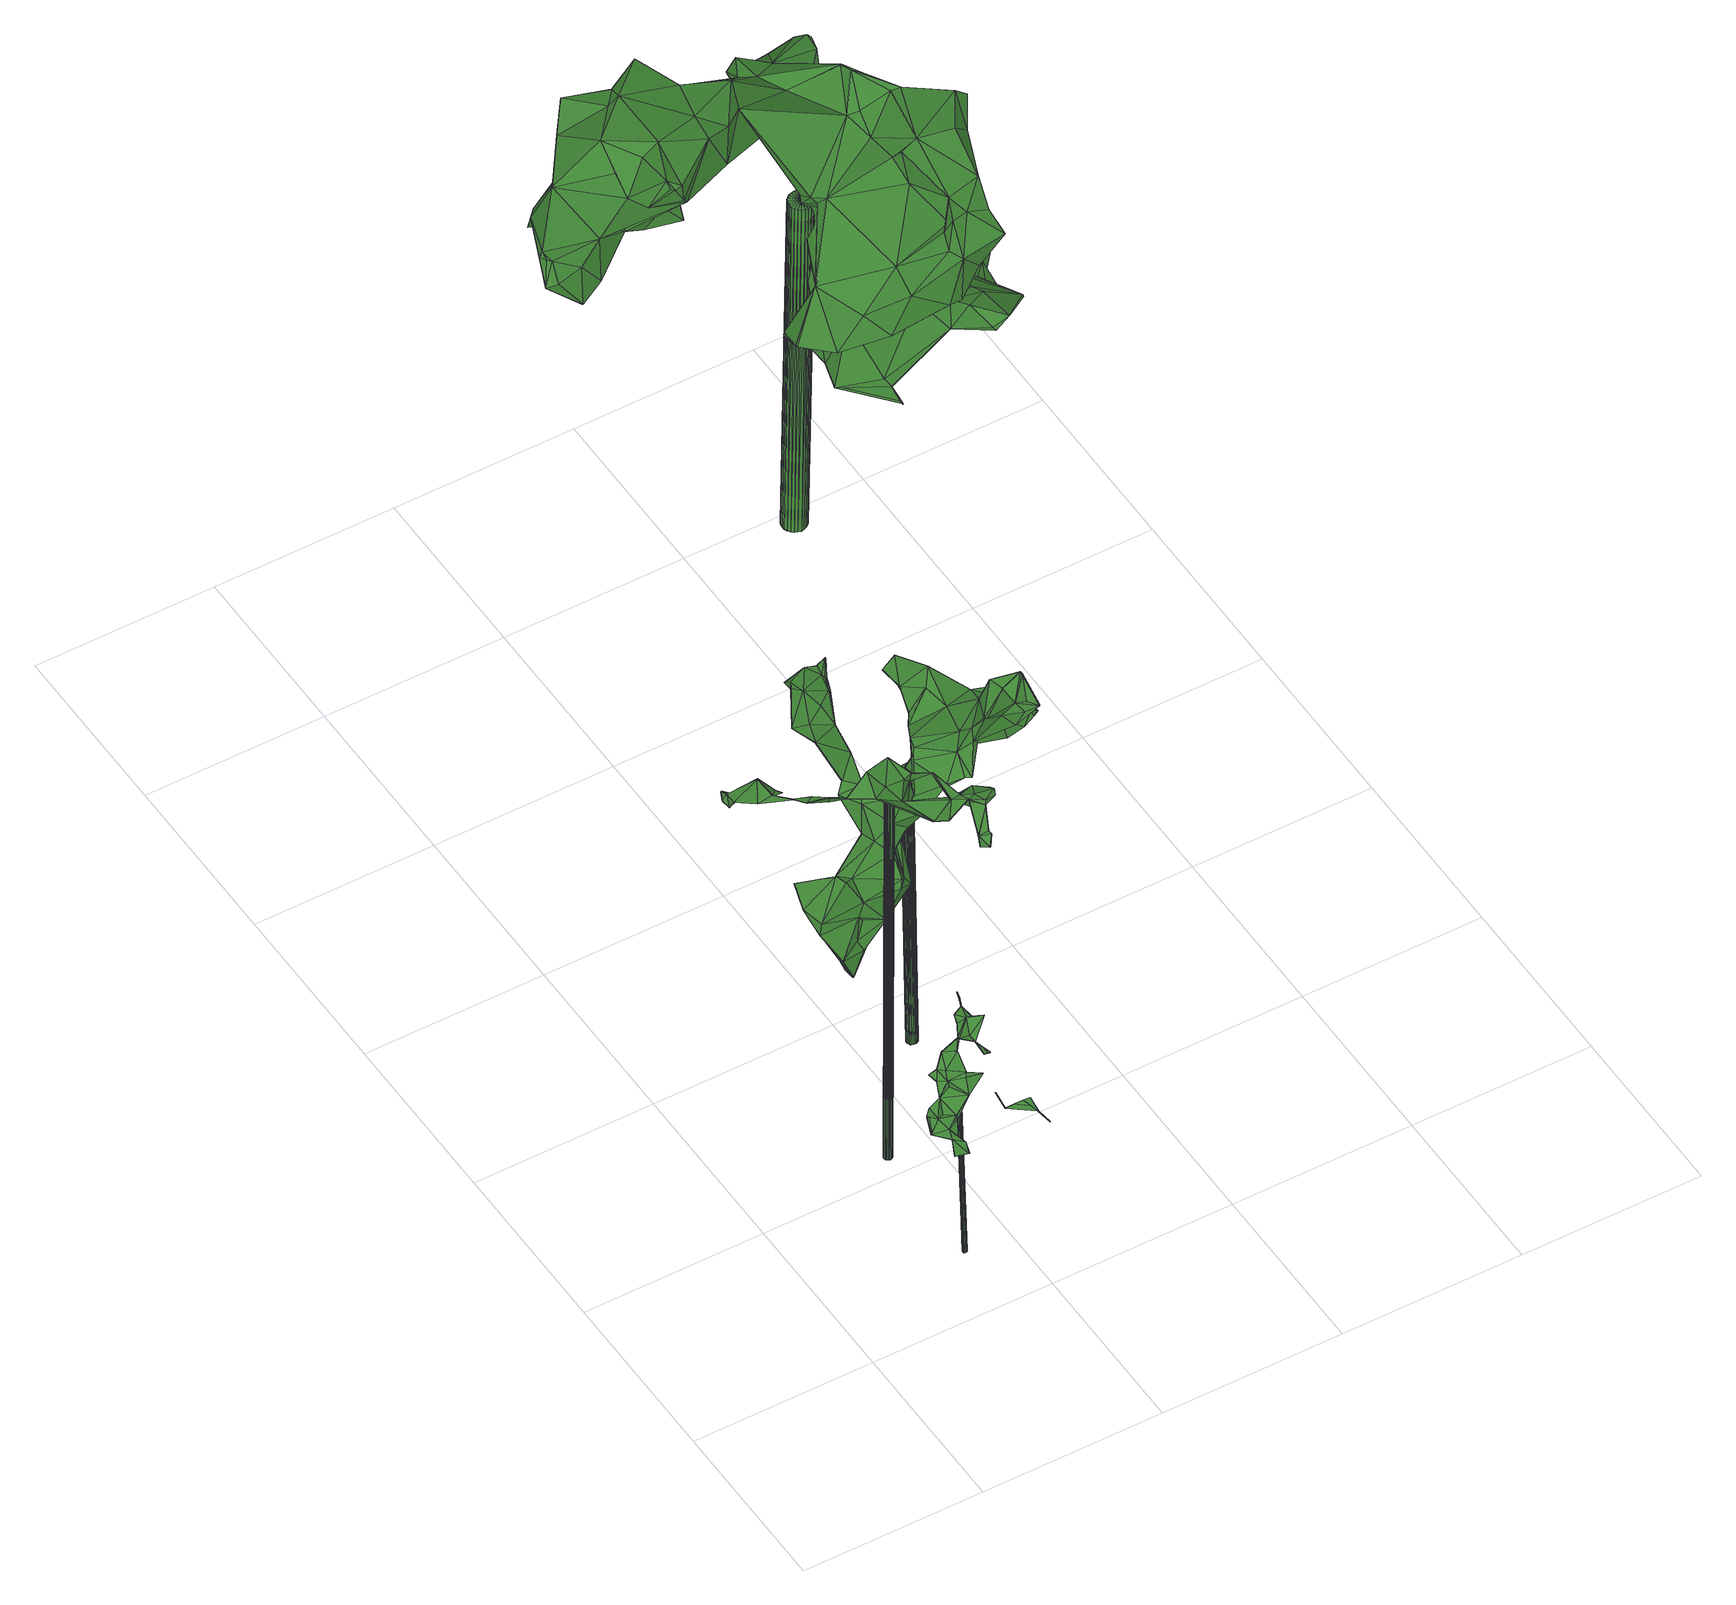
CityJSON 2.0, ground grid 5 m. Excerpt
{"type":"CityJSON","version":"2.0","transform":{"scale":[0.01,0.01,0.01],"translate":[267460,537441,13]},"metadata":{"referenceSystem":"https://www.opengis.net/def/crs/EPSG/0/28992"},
"CityObjects":{
"tree1":{"type":"SolitaryVegetationObject","attributes":{"gtid":591,"crown_width_m":3.54,"crown_median_z":25.68,"crown_r50_m":0.201,"crown_porosity":0.918,"trunk_H_m":12.4,"trunk_DBH_m":0.234,"trunk_radius_m":0.117,"trunk_base_height_m":13.28,"original_gtid":"675"},"geometry":[{"type":"Solid","lod":"3","boundaries":[[[[0,1,2]],[[3,4,5]],[[3,5,6]],[[7,8,2]],[[9,10,11]],[[12,13,14]],[[15,11,16]],[[17,18,1]],[[0,19,20]],[[21,22,23]],[[20,24,25]],[[7,26,8]],[[7,27,26]],[[9,11,15]],[[28,29,30]],[[31,32,33]],[[31,33,34]],[[35,36,37]],[[10,30,29]],[[38,39,40]],[[41,42,43]],[[44,42,41]],[[9,45,10]],[[46,29,28]],[[34,33,35]],[[47,48,49]],[[0,17,1]],[[50,51,52]],[[53,46,28]],[[0,21,17]],[[54,33,32]],[[18,17,23]],[[46,10,29]],[[33,55,35]],[[54,55,33]],[[20,25,56]],[[10,45,30]],[[28,57,58]],[[16,11,59]],[[60,61,27]],[[62,63,64]],[[65,61,50]],[[60,50,61]],[[66,67,68]],[[30,57,28]],[[30,53,57]],[[45,53,30]],[[18,23,69]],[[37,70,31]],[[44,71,42]],[[72,54,73]],[[43,42,71]],[[66,74,47]],[[34,37,31]],[[18,75,76]],[[43,77,41]],[[77,73,41]],[[65,78,27]],[[53,58,57]],[[79,53,45]],[[16,80,15]],[[81,71,44]],[[59,80,16]],[[40,71,82]],[[71,40,83]],[[83,40,39]],[[74,84,85]],[[18,76,1]],[[1,76,3]],[[71,83,43]],[[80,86,15]],[[60,27,7]],[[60,7,2]],[[87,88,89]],[[87,89,20]],[[50,60,6]],[[66,22,67]],[[4,19,0]],[[18,69,90]],[[91,90,69]],[[32,31,70]],[[38,91,92]],[[91,38,40]],[[41,88,44]],[[35,37,34]],[[26,5,8]],[[22,93,92]],[[87,92,93]],[[53,28,58]],[[88,81,44]],[[14,13,49]],[[68,85,84]],[[26,6,5]],[[66,84,74]],[[66,68,84]],[[88,94,81]],[[66,47,49]],[[66,49,12]],[[95,12,14]],[[48,62,49]],[[96,79,9]],[[79,45,9]],[[85,67,48]],[[75,64,63]],[[72,73,77]],[[97,73,54]],[[67,22,19]],[[19,22,21]],[[2,8,0]],[[17,21,23]],[[43,83,77]],[[65,27,61]],[[20,21,0]],[[56,21,20]],[[90,93,22]],[[90,22,95]],[[78,98,46]],[[78,65,98]],[[19,87,20]],[[81,99,71]],[[99,82,71]],[[52,51,78]],[[100,76,63]],[[19,21,87]],[[69,23,22]],[[48,74,85]],[[40,101,93]],[[82,101,40]],[[48,63,62]],[[24,20,89]],[[91,93,90]],[[46,102,78]],[[78,102,52]],[[103,38,92]],[[67,19,104]],[[103,92,87]],[[93,101,87]],[[12,49,13]],[[27,51,26]],[[63,76,75]],[[32,97,54]],[[72,36,54]],[[51,27,78]],[[6,26,51]],[[51,50,6]],[[79,102,53]],[[100,3,76]],[[4,3,100]],[[2,3,60]],[[1,3,2]],[[15,86,9]],[[6,60,3]],[[62,95,14]],[[90,95,62]],[[48,47,74]],[[25,105,39]],[[24,105,25]],[[4,104,19]],[[62,64,90]],[[18,90,64]],[[75,18,64]],[[63,104,100]],[[100,104,4]],[[14,49,62]],[[59,106,80]],[[46,106,10]],[[11,10,106]],[[103,21,56]],[[103,87,21]],[[87,99,94]],[[40,93,91]],[[11,106,59]],[[94,99,81]],[[67,104,48]],[[63,48,104]],[[95,22,66]],[[12,95,66]],[[8,5,0]],[[4,0,5]],[[88,107,94]],[[87,94,107]],[[87,107,88]],[[98,102,79]],[[52,102,98]],[[89,88,105]],[[89,105,24]],[[103,56,38]],[[56,25,38]],[[91,69,92]],[[105,88,73]],[[70,97,32]],[[22,92,69]],[[98,65,52]],[[50,52,65]],[[77,83,39]],[[25,39,38]],[[88,41,73]],[[97,70,105]],[[105,73,97]],[[99,101,82]],[[87,101,99]],[[53,102,46]],[[80,106,96]],[[98,96,46]],[[106,46,96]],[[105,70,72]],[[39,72,77]],[[105,72,39]],[[37,72,70]],[[79,96,98]],[[96,9,80]],[[9,86,80]],[[67,85,68]],[[72,37,36]],[[55,54,36]],[[55,36,35]],[[108,109,110]],[[108,110,111]],[[111,110,112]],[[111,112,113]],[[110,109,114]],[[110,114,112]],[[112,114,115]],[[112,115,113]],[[114,109,116]],[[114,116,115]],[[115,116,117]],[[115,117,113]],[[116,109,118]],[[116,118,117]],[[117,118,119]],[[117,119,113]],[[118,109,120]],[[118,120,119]],[[119,120,121]],[[119,121,113]],[[120,109,122]],[[120,122,121]],[[121,122,123]],[[121,123,113]],[[122,109,124]],[[122,124,123]],[[123,124,125]],[[123,125,113]],[[124,109,126]],[[124,126,125]],[[125,126,127]],[[125,127,113]],[[126,109,128]],[[126,128,127]],[[127,128,129]],[[127,129,113]],[[128,109,130]],[[128,130,129]],[[129,130,131]],[[129,131,113]],[[130,109,132]],[[130,132,131]],[[131,132,133]],[[131,133,113]],[[132,109,134]],[[132,134,133]],[[133,134,135]],[[133,135,113]],[[134,109,136]],[[134,136,135]],[[135,136,137]],[[135,137,113]],[[136,109,138]],[[136,138,137]],[[137,138,139]],[[137,139,113]],[[138,109,140]],[[138,140,139]],[[139,140,141]],[[139,141,113]],[[140,109,142]],[[140,142,141]],[[141,142,143]],[[141,143,113]],[[142,109,144]],[[142,144,143]],[[143,144,145]],[[143,145,113]],[[144,109,146]],[[144,146,145]],[[145,146,147]],[[145,147,113]],[[146,109,148]],[[146,148,147]],[[147,148,149]],[[147,149,113]],[[148,109,150]],[[148,150,149]],[[149,150,151]],[[149,151,113]],[[150,109,152]],[[150,152,151]],[[151,152,153]],[[151,153,113]],[[152,109,154]],[[152,154,153]],[[153,154,155]],[[153,155,113]],[[154,109,156]],[[154,156,155]],[[155,156,157]],[[155,157,113]],[[156,109,108]],[[156,108,157]],[[157,108,111]],[[157,111,113]]]]}]},
"tree2":{"type":"SolitaryVegetationObject","attributes":{"gtid":611,"crown_width_m":2.85,"crown_median_z":18.82,"crown_r50_m":0.147,"crown_porosity":0.947,"trunk_H_m":5.68,"trunk_DBH_m":0.107,"trunk_radius_m":0.0534,"trunk_base_height_m":13.14,"original_gtid":"700"},"geometry":[{"type":"Solid","lod":"3","boundaries":[[[[158,159,160]],[[161,162,163]],[[164,165,166]],[[167,168,169]],[[170,164,171]],[[163,172,161]],[[171,173,170]],[[174,165,170]],[[175,176,177]],[[178,179,180]],[[181,182,183]],[[165,184,166]],[[185,169,186]],[[168,186,169]],[[185,167,187]],[[185,168,167]],[[188,181,183]],[[188,183,189]],[[190,191,192]],[[193,194,195]],[[189,194,193]],[[187,196,197]],[[198,199,200]],[[201,176,202]],[[166,171,164]],[[199,203,200]],[[204,203,199]],[[204,158,203]],[[187,167,196]],[[205,159,204]],[[158,204,159]],[[187,197,185]],[[206,207,174]],[[207,175,174]],[[208,174,175]],[[202,209,210]],[[211,161,172]],[[178,212,213]],[[178,180,212]],[[214,197,196]],[[201,205,176]],[[215,216,217]],[[196,218,214]],[[219,210,209]],[[220,221,216]],[[217,216,221]],[[214,218,222]],[[223,224,208]],[[199,198,225]],[[226,227,225]],[[228,229,192]],[[201,215,205]],[[230,177,176]],[[228,179,231]],[[228,232,229]],[[170,173,174]],[[233,204,199]],[[194,160,234]],[[170,165,164]],[[200,235,198]],[[193,236,227]],[[199,227,236]],[[208,175,177]],[[208,177,230]],[[178,213,163]],[[199,236,233]],[[237,238,226]],[[227,226,238]],[[227,238,237]],[[239,240,241]],[[242,243,244]],[[175,207,176]],[[202,207,206]],[[176,207,202]],[[166,184,206]],[[189,193,188]],[[196,169,218]],[[241,244,245]],[[215,246,205]],[[237,245,181]],[[247,248,249]],[[194,250,160]],[[194,182,250]],[[247,243,248]],[[251,252,186]],[[231,232,228]],[[237,181,188]],[[185,197,169]],[[206,174,173]],[[180,191,190]],[[179,191,180]],[[205,230,176]],[[204,230,205]],[[204,233,230]],[[188,193,227]],[[202,253,201]],[[172,213,212]],[[208,230,254]],[[208,254,223]],[[244,212,180]],[[172,163,213]],[[181,245,244]],[[181,244,243]],[[161,255,162]],[[161,211,255]],[[169,197,214]],[[215,201,253]],[[169,214,222]],[[218,169,222]],[[217,246,215]],[[162,231,178]],[[162,178,163]],[[217,256,246]],[[183,182,189]],[[174,202,184]],[[174,184,165]],[[257,242,190]],[[249,242,257]],[[158,258,259]],[[242,248,243]],[[174,209,202]],[[260,224,223]],[[166,206,173]],[[166,173,171]],[[206,184,202]],[[256,261,220]],[[241,245,237]],[[202,210,224]],[[239,229,232]],[[239,226,229]],[[192,191,228]],[[179,228,191]],[[226,225,257]],[[226,257,229]],[[253,224,260]],[[202,224,253]],[[219,224,210]],[[241,237,226]],[[167,169,196]],[[208,209,174]],[[219,209,208]],[[195,233,236]],[[195,236,193]],[[182,194,189]],[[220,261,221]],[[221,261,217]],[[261,256,217]],[[162,240,231]],[[251,186,168]],[[200,259,235]],[[190,242,244]],[[190,244,180]],[[249,248,242]],[[253,260,215]],[[195,234,160]],[[195,160,159]],[[211,262,255]],[[188,227,237]],[[241,240,244]],[[212,244,240]],[[231,240,239]],[[181,250,182]],[[258,250,181]],[[246,254,205]],[[159,254,195]],[[172,262,211]],[[212,262,172]],[[233,159,230]],[[195,230,159]],[[195,159,233]],[[231,179,178]],[[260,223,246]],[[220,216,260]],[[208,224,219]],[[257,235,258]],[[258,160,250]],[[225,227,199]],[[158,160,258]],[[255,262,212]],[[257,190,192]],[[251,168,263]],[[251,263,252]],[[264,263,186]],[[185,186,263]],[[159,205,254]],[[203,158,259]],[[203,259,200]],[[263,168,185]],[[263,265,252]],[[263,264,265]],[[252,265,264]],[[186,252,264]],[[258,235,259]],[[230,195,254]],[[225,198,235]],[[257,225,235]],[[229,257,192]],[[223,254,246]],[[216,215,260]],[[246,220,260]],[[256,220,246]],[[181,247,258]],[[212,240,255]],[[162,255,240]],[[231,239,232]],[[247,181,243]],[[195,194,234]],[[257,247,249]],[[258,247,257]],[[241,266,239]],[[226,239,266]],[[226,266,241]],[[267,268,269]],[[267,269,270]],[[270,269,271]],[[270,271,272]],[[269,268,273]],[[269,273,271]],[[271,273,274]],[[271,274,272]],[[273,268,275]],[[273,275,274]],[[274,275,276]],[[274,276,272]],[[275,268,277]],[[275,277,276]],[[276,277,278]],[[276,278,272]],[[277,268,279]],[[277,279,278]],[[278,279,280]],[[278,280,272]],[[279,268,281]],[[279,281,280]],[[280,281,282]],[[280,282,272]],[[281,268,283]],[[281,283,282]],[[282,283,284]],[[282,284,272]],[[283,268,285]],[[283,285,284]],[[284,285,286]],[[284,286,272]],[[285,268,287]],[[285,287,286]],[[286,287,288]],[[286,288,272]],[[287,268,289]],[[287,289,288]],[[288,289,290]],[[288,290,272]],[[289,268,291]],[[289,291,290]],[[290,291,292]],[[290,292,272]],[[291,268,293]],[[291,293,292]],[[292,293,294]],[[292,294,272]],[[293,268,295]],[[293,295,294]],[[294,295,296]],[[294,296,272]],[[295,268,297]],[[295,297,296]],[[296,297,298]],[[296,298,272]],[[297,268,299]],[[297,299,298]],[[298,299,300]],[[298,300,272]],[[299,268,301]],[[299,301,300]],[[300,301,302]],[[300,302,272]],[[301,268,303]],[[301,303,302]],[[302,303,304]],[[302,304,272]],[[303,268,305]],[[303,305,304]],[[304,305,306]],[[304,306,272]],[[305,268,307]],[[305,307,306]],[[306,307,308]],[[306,308,272]],[[307,268,309]],[[307,309,308]],[[308,309,310]],[[308,310,272]],[[309,268,311]],[[309,311,310]],[[310,311,312]],[[310,312,272]],[[311,268,313]],[[311,313,312]],[[312,313,314]],[[312,314,272]],[[313,268,315]],[[313,315,314]],[[314,315,316]],[[314,316,272]],[[315,268,267]],[[315,267,316]],[[316,267,270]],[[316,270,272]]]]}]},
"tree3":{"type":"SolitaryVegetationObject","attributes":{"gtid":598,"crown_width_m":5.5,"crown_median_z":22.33,"crown_r50_m":0.262,"crown_porosity":0.943,"trunk_H_m":9.07,"trunk_DBH_m":0.305,"trunk_radius_m":0.153,"trunk_base_height_m":13.26,"original_gtid":"682"},"geometry":[{"type":"Solid","lod":"3","boundaries":[[[[317,318,319]],[[320,321,322]],[[323,318,324]],[[325,326,327]],[[328,319,329]],[[330,331,332]],[[333,334,335]],[[336,337,338]],[[339,322,340]],[[341,342,343]],[[344,342,341]],[[344,341,343]],[[345,332,331]],[[346,347,348]],[[349,350,351]],[[352,353,354]],[[347,355,356]],[[357,358,359]],[[360,361,362]],[[363,364,365]],[[366,352,354]],[[367,368,369]],[[367,370,371]],[[335,334,372]],[[373,374,325]],[[365,357,375]],[[365,375,376]],[[318,323,319]],[[317,319,328]],[[323,329,319]],[[346,377,347]],[[347,377,378]],[[379,380,381]],[[382,383,384]],[[378,385,384]],[[385,382,384]],[[328,329,386]],[[387,322,321]],[[388,331,330]],[[386,329,389]],[[386,389,390]],[[386,390,351]],[[391,392,337]],[[334,393,394]],[[395,396,397]],[[386,351,350]],[[398,399,400]],[[386,350,328]],[[401,359,326]],[[361,402,403]],[[404,405,330]],[[406,407,408]],[[392,338,337]],[[409,403,410]],[[411,412,325]],[[413,325,412]],[[387,410,414]],[[415,390,416]],[[401,408,417]],[[418,419,347]],[[413,420,340]],[[328,350,317]],[[421,352,422]],[[352,423,353]],[[411,354,353]],[[424,331,388]],[[425,426,409]],[[324,318,427]],[[428,429,430]],[[351,430,429]],[[351,429,349]],[[421,422,431]],[[431,357,359]],[[432,346,433]],[[432,433,329]],[[334,344,424]],[[318,317,427]],[[324,434,435]],[[377,324,435]],[[436,365,364]],[[411,353,437]],[[354,411,327]],[[354,327,366]],[[362,409,438]],[[439,358,364]],[[335,440,333]],[[416,441,442]],[[443,444,372]],[[353,423,406]],[[445,446,447]],[[396,448,449]],[[396,395,448]],[[384,383,418]],[[384,418,347]],[[384,347,378]],[[366,327,439]],[[397,396,369]],[[324,432,323]],[[320,322,450]],[[356,355,451]],[[332,404,330]],[[406,423,407]],[[452,453,454]],[[437,408,401]],[[407,423,421]],[[352,421,423]],[[447,361,445]],[[455,456,419]],[[419,456,355]],[[402,457,458]],[[459,460,461]],[[329,323,432]],[[413,448,420]],[[462,463,464]],[[360,463,462]],[[465,405,466]],[[465,330,405]],[[352,366,439]],[[425,467,468]],[[439,364,469]],[[363,469,364]],[[347,356,348]],[[457,402,420]],[[457,420,395]],[[437,353,406]],[[408,437,406]],[[440,394,393]],[[394,444,443]],[[470,444,394]],[[443,334,394]],[[334,443,372]],[[471,472,427]],[[434,427,472]],[[335,372,444]],[[470,335,444]],[[340,420,381]],[[381,420,473]],[[439,469,352]],[[407,421,431]],[[362,465,360]],[[474,475,476]],[[352,469,422]],[[414,477,478]],[[479,480,481]],[[411,325,327]],[[335,482,440]],[[482,335,470]],[[482,470,440]],[[440,470,394]],[[483,322,339]],[[468,424,388]],[[388,426,468]],[[362,361,403]],[[419,355,347]],[[359,401,417]],[[324,377,432]],[[377,346,432]],[[484,393,334]],[[485,486,487]],[[360,462,361]],[[461,460,488]],[[461,488,337]],[[441,348,356]],[[410,403,458]],[[363,376,489]],[[416,442,415]],[[376,490,489]],[[371,370,454]],[[479,454,370]],[[451,455,383]],[[448,395,420]],[[413,373,325]],[[317,350,427]],[[349,427,350]],[[402,447,379]],[[447,402,361]],[[460,360,465]],[[330,465,388]],[[383,419,418]],[[455,419,383]],[[491,399,483]],[[407,431,359]],[[424,484,334]],[[407,359,417]],[[450,368,320]],[[398,368,450]],[[466,405,343]],[[343,345,344]],[[459,360,460]],[[397,369,414]],[[407,417,408]],[[397,457,395]],[[367,477,368]],[[466,488,460]],[[403,409,362]],[[425,468,426]],[[471,452,481]],[[492,493,396]],[[481,452,454]],[[449,448,413]],[[449,413,494]],[[451,495,455]],[[492,449,476]],[[492,476,496]],[[409,321,425]],[[490,375,357]],[[396,449,492]],[[361,462,445]],[[436,357,365]],[[497,373,413]],[[465,466,460]],[[459,498,464]],[[326,359,358]],[[358,439,326]],[[327,326,439]],[[413,412,494]],[[424,344,331]],[[345,331,344]],[[367,441,356]],[[334,342,344]],[[343,405,499]],[[455,495,456]],[[368,355,456]],[[367,451,370]],[[451,479,370]],[[338,392,500]],[[334,333,342]],[[446,501,500]],[[358,357,436]],[[449,494,476]],[[369,477,414]],[[486,440,487]],[[440,393,487]],[[342,380,502]],[[380,342,333]],[[345,343,499]],[[345,499,332]],[[499,405,404]],[[426,438,409]],[[468,467,424]],[[380,486,485]],[[381,380,485]],[[440,486,333]],[[369,368,400]],[[484,483,339]],[[400,321,320]],[[400,320,369]],[[486,380,333]],[[398,451,368]],[[337,336,461]],[[342,466,343]],[[342,502,466]],[[368,456,400]],[[499,404,332]],[[402,458,403]],[[349,452,471]],[[471,427,349]],[[488,466,502]],[[488,502,391]],[[488,391,337]],[[422,489,490]],[[469,489,422]],[[446,503,501]],[[445,501,503]],[[457,410,458]],[[504,340,381]],[[385,435,434]],[[504,505,339]],[[377,435,378]],[[340,504,339]],[[321,409,387]],[[329,433,389]],[[472,481,480]],[[490,357,431]],[[422,490,431]],[[397,414,457]],[[402,473,420]],[[371,454,506]],[[497,494,507]],[[497,507,508]],[[509,374,508]],[[508,374,373]],[[508,507,437]],[[476,475,496]],[[437,507,412]],[[494,412,507]],[[453,474,506]],[[437,412,411]],[[459,463,360]],[[481,454,479]],[[451,383,479]],[[382,479,383]],[[364,358,436]],[[461,336,459]],[[413,340,478]],[[478,340,387]],[[478,387,414]],[[340,322,387]],[[479,382,480]],[[426,388,465]],[[452,349,453]],[[349,429,453]],[[490,376,375]],[[453,506,454]],[[382,385,480]],[[474,371,506]],[[474,476,371]],[[379,510,380]],[[447,510,379]],[[391,510,446]],[[446,510,447]],[[398,495,451]],[[356,451,367]],[[446,500,391]],[[491,424,467]],[[491,467,425]],[[485,505,504]],[[473,379,381]],[[402,379,473]],[[367,371,477]],[[413,478,497]],[[445,503,446]],[[500,392,391]],[[492,442,493]],[[441,493,442]],[[476,494,497]],[[476,497,371]],[[511,478,477]],[[409,410,387]],[[450,399,398]],[[483,399,450]],[[450,322,483]],[[451,355,368]],[[398,456,495]],[[400,456,398]],[[389,416,390]],[[376,363,365]],[[338,500,464]],[[464,336,338]],[[469,363,489]],[[464,463,459]],[[367,493,441]],[[369,396,493]],[[369,493,367]],[[348,416,346]],[[389,346,416]],[[348,441,416]],[[346,512,433]],[[389,433,512]],[[389,512,346]],[[472,480,434]],[[414,410,457]],[[497,508,373]],[[425,321,399]],[[425,399,491]],[[400,399,321]],[[481,472,471]],[[464,498,336]],[[428,430,475]],[[429,428,475]],[[430,351,475]],[[390,475,351]],[[429,475,453]],[[415,475,390]],[[496,475,415]],[[474,453,475]],[[483,484,513]],[[483,513,491]],[[491,513,424]],[[424,513,484]],[[465,362,438]],[[465,438,426]],[[502,510,391]],[[380,510,502]],[[427,434,324]],[[415,442,496]],[[492,496,442]],[[385,434,480]],[[371,497,511]],[[511,497,478]],[[320,477,369]],[[368,477,320]],[[371,511,477]],[[437,401,509]],[[437,509,508]],[[445,462,501]],[[500,501,464]],[[501,462,464]],[[485,504,381]],[[339,505,484]],[[484,505,393]],[[505,487,393]],[[505,485,487]],[[378,435,385]],[[509,401,374]],[[326,374,401]],[[326,325,374]],[[336,498,459]],[[514,515,516]],[[514,516,517]],[[517,516,518]],[[517,518,519]],[[516,515,520]],[[516,520,518]],[[518,520,521]],[[518,521,519]],[[520,515,522]],[[520,522,521]],[[521,522,523]],[[521,523,519]],[[522,515,524]],[[522,524,523]],[[523,524,525]],[[523,525,519]],[[524,515,526]],[[524,526,525]],[[525,526,527]],[[525,527,519]],[[526,515,528]],[[526,528,527]],[[527,528,529]],[[527,529,519]],[[528,515,530]],[[528,530,529]],[[529,530,531]],[[529,531,519]],[[530,515,532]],[[530,532,531]],[[531,532,533]],[[531,533,519]],[[532,515,534]],[[532,534,533]],[[533,534,535]],[[533,535,519]],[[534,515,536]],[[534,536,535]],[[535,536,537]],[[535,537,519]],[[536,515,538]],[[536,538,537]],[[537,538,539]],[[537,539,519]],[[538,515,540]],[[538,540,539]],[[539,540,541]],[[539,541,519]],[[540,515,542]],[[540,542,541]],[[541,542,543]],[[541,543,519]],[[542,515,544]],[[542,544,543]],[[543,544,545]],[[543,545,519]],[[544,515,546]],[[544,546,545]],[[545,546,547]],[[545,547,519]],[[546,515,548]],[[546,548,547]],[[547,548,549]],[[547,549,519]],[[548,515,550]],[[548,550,549]],[[549,550,551]],[[549,551,519]],[[550,515,552]],[[550,552,551]],[[551,552,553]],[[551,553,519]],[[552,515,554]],[[552,554,553]],[[553,554,555]],[[553,555,519]],[[554,515,556]],[[554,556,555]],[[555,556,557]],[[555,557,519]],[[556,515,558]],[[556,558,557]],[[557,558,559]],[[557,559,519]],[[558,515,560]],[[558,560,559]],[[559,560,561]],[[559,561,519]],[[560,515,562]],[[560,562,561]],[[561,562,563]],[[561,563,519]],[[562,515,514]],[[562,514,563]],[[563,514,517]],[[563,517,519]]]]}]},
"tree4":{"type":"SolitaryVegetationObject","attributes":{"gtid":583,"crown_width_m":9.88,"crown_median_z":24.46,"crown_r50_m":0.394,"crown_porosity":0.9,"trunk_H_m":11.14,"trunk_DBH_m":0.672,"trunk_radius_m":0.336,"trunk_base_height_m":13.32,"original_gtid":"666"},"geometry":[{"type":"Solid","lod":"3","boundaries":[[[[564,565,566]],[[567,568,569]],[[570,571,572]],[[573,571,570]],[[574,575,576]],[[577,578,579]],[[580,581,582]],[[572,569,583]],[[567,584,568]],[[585,586,587]],[[588,589,590]],[[591,592,593]],[[594,595,596]],[[594,596,597]],[[598,599,600]],[[601,602,603]],[[567,569,604]],[[578,605,579]],[[584,606,607]],[[608,609,610]],[[611,612,613]],[[614,615,616]],[[617,618,619]],[[575,620,621]],[[622,623,621]],[[616,624,625]],[[565,626,627]],[[628,629,630]],[[631,632,633]],[[634,635,580]],[[634,580,636]],[[637,638,639]],[[582,581,640]],[[615,641,616]],[[585,587,642]],[[643,644,645]],[[646,647,648]],[[649,650,633]],[[651,570,652]],[[653,654,611]],[[655,656,657]],[[658,659,656]],[[660,656,659]],[[581,580,661]],[[581,661,662]],[[577,663,664]],[[663,577,665]],[[582,666,667]],[[656,660,657]],[[626,668,598]],[[669,670,671]],[[580,672,636]],[[581,602,640]],[[673,593,592]],[[674,675,676]],[[677,645,678]],[[679,676,680]],[[607,643,677]],[[681,609,682]],[[659,658,683]],[[684,685,603]],[[686,687,688]],[[689,617,690]],[[686,682,609]],[[639,638,691]],[[675,659,683]],[[692,693,694]],[[683,658,695]],[[683,695,675]],[[678,645,696]],[[645,677,643]],[[697,569,698]],[[674,679,631]],[[644,643,622]],[[699,630,700]],[[699,700,653]],[[701,702,703]],[[693,649,633]],[[704,580,582]],[[610,609,681]],[[705,668,626]],[[706,694,707]],[[706,707,708]],[[709,684,662]],[[710,711,712]],[[620,713,621]],[[714,715,716]],[[566,714,716]],[[603,717,684]],[[577,579,636]],[[718,719,720]],[[721,722,715]],[[723,724,708]],[[574,620,575]],[[725,726,727]],[[633,632,693]],[[616,625,614]],[[728,729,604]],[[730,656,655]],[[631,679,731]],[[732,668,705]],[[653,664,654]],[[663,654,664]],[[654,663,611]],[[586,570,587]],[[695,658,733]],[[611,734,653]],[[731,648,647]],[[620,574,735]],[[717,662,684]],[[736,642,737]],[[709,662,685]],[[730,738,739]],[[730,739,740]],[[578,624,616]],[[639,600,637]],[[578,577,624]],[[689,741,728]],[[613,728,741]],[[742,680,676]],[[716,564,566]],[[637,600,599]],[[719,698,569]],[[609,687,686]],[[743,565,564]],[[737,583,744]],[[642,583,737]],[[726,745,746]],[[627,714,566]],[[627,566,565]],[[736,574,585]],[[585,642,736]],[[747,748,687]],[[749,644,622]],[[667,750,751]],[[752,698,719]],[[718,698,752]],[[660,650,657]],[[692,657,650]],[[601,753,602]],[[655,657,692]],[[603,602,717]],[[602,581,717]],[[662,717,581]],[[611,613,754]],[[735,755,713]],[[710,756,711]],[[624,577,757]],[[700,624,757]],[[612,728,613]],[[735,713,620]],[[599,638,637]],[[612,667,751]],[[734,611,754]],[[758,610,681]],[[759,681,760]],[[758,681,759]],[[761,647,746]],[[762,608,758]],[[694,619,608]],[[618,608,619]],[[608,610,758]],[[746,646,623]],[[763,630,629]],[[744,583,584]],[[646,574,576]],[[627,691,764]],[[627,764,714]],[[653,734,699]],[[672,704,595]],[[674,676,679]],[[765,766,767]],[[731,647,761]],[[768,769,732]],[[712,711,756]],[[766,770,771]],[[640,724,723]],[[602,724,640]],[[726,725,708]],[[709,685,684]],[[772,617,689]],[[694,773,774]],[[775,754,776]],[[743,701,777]],[[601,603,685]],[[629,778,614]],[[630,763,700]],[[724,753,708]],[[685,662,635]],[[689,728,604]],[[614,778,615]],[[754,775,734]],[[779,599,598]],[[599,779,638]],[[689,569,780]],[[741,776,613]],[[602,753,724]],[[712,604,710]],[[751,781,728]],[[586,671,670]],[[734,775,782]],[[783,765,767]],[[761,745,707]],[[646,576,575]],[[727,756,729]],[[591,671,592]],[[736,737,574]],[[655,738,730]],[[712,606,604]],[[784,785,786]],[[716,715,722]],[[569,689,604]],[[751,728,612]],[[574,737,735]],[[787,638,779]],[[680,648,679]],[[695,733,591]],[[572,571,569]],[[719,569,571]],[[656,730,740]],[[733,656,740]],[[733,658,656]],[[613,776,754]],[[625,624,763]],[[763,629,625]],[[625,629,614]],[[622,746,623]],[[788,783,777]],[[744,696,737]],[[708,690,706]],[[694,608,692]],[[631,633,675]],[[607,606,712]],[[636,672,665]],[[706,690,617]],[[725,729,750]],[[679,648,731]],[[707,745,726]],[[694,774,707]],[[758,759,762]],[[659,675,633]],[[659,633,660]],[[615,778,641]],[[789,790,720]],[[585,574,791]],[[742,791,574]],[[608,687,609]],[[721,792,701]],[[721,793,792]],[[794,793,651]],[[700,757,653]],[[638,787,691]],[[795,636,579]],[[759,760,688]],[[648,742,574]],[[648,680,742]],[[573,570,651]],[[626,796,627]],[[598,796,626]],[[594,797,672]],[[733,739,591]],[[739,733,740]],[[701,798,722]],[[594,612,797]],[[701,564,798]],[[591,799,671]],[[783,788,800]],[[644,749,645]],[[793,794,799]],[[584,583,568]],[[702,701,801]],[[702,801,589]],[[739,799,591]],[[801,802,803]],[[669,799,794]],[[565,743,705]],[[565,705,626]],[[765,804,770]],[[600,796,598]],[[777,701,703]],[[777,703,788]],[[686,688,682]],[[640,666,582]],[[723,666,640]],[[608,762,805]],[[622,755,749]],[[611,797,612]],[[663,797,611]],[[795,641,778]],[[795,579,641]],[[687,618,747]],[[726,746,727]],[[707,806,761]],[[767,789,777]],[[669,671,799]],[[689,690,708]],[[691,787,807]],[[770,766,765]],[[788,703,702]],[[702,803,788]],[[677,808,607]],[[793,809,810]],[[777,732,705]],[[777,705,743]],[[766,790,767]],[[801,590,589]],[[795,635,636]],[[634,636,635]],[[564,701,743]],[[586,585,791]],[[719,571,811]],[[729,781,751]],[[716,722,798]],[[716,798,564]],[[741,689,753]],[[753,689,708]],[[688,760,682]],[[760,681,682]],[[812,670,669]],[[732,769,668]],[[633,650,660]],[[795,628,813]],[[795,813,601]],[[795,629,628]],[[739,786,785]],[[739,738,786]],[[741,753,776]],[[765,783,800]],[[685,635,601]],[[795,601,635]],[[628,814,601]],[[784,786,738]],[[738,759,784]],[[673,742,593]],[[617,747,618]],[[653,757,664]],[[791,671,586]],[[652,794,815]],[[794,652,812]],[[674,631,675]],[[651,815,794]],[[652,815,651]],[[778,629,795]],[[718,771,816]],[[782,814,628]],[[775,814,782]],[[789,817,777]],[[673,592,671]],[[802,784,803]],[[802,701,792]],[[801,701,802]],[[572,583,642]],[[589,588,702]],[[598,668,769]],[[728,781,729]],[[797,663,665]],[[797,665,672]],[[714,809,818]],[[688,784,759]],[[688,687,784]],[[800,804,765]],[[649,692,650]],[[618,687,608]],[[725,727,729]],[[729,756,710]],[[604,729,710]],[[673,791,742]],[[713,755,621]],[[755,735,696]],[[749,696,645]],[[755,696,749]],[[570,572,642]],[[746,647,646]],[[748,784,687]],[[692,608,805]],[[692,805,655]],[[808,678,696]],[[808,696,744]],[[762,738,805]],[[762,759,738]],[[771,718,766]],[[586,652,570]],[[587,570,642]],[[753,601,814]],[[776,753,814]],[[791,673,671]],[[574,646,648]],[[701,722,721]],[[628,630,782]],[[734,782,630]],[[734,630,699]],[[655,805,738]],[[727,746,622]],[[727,622,756]],[[747,617,819]],[[774,806,707]],[[641,579,605]],[[803,800,788]],[[567,604,584]],[[667,596,582]],[[667,666,750]],[[723,750,666]],[[723,708,725]],[[652,586,670]],[[787,810,809]],[[784,792,785]],[[594,672,595]],[[593,742,820]],[[772,821,617]],[[792,739,785]],[[784,802,792]],[[612,597,667]],[[594,597,612]],[[672,580,704]],[[822,569,819]],[[643,607,622]],[[712,756,622]],[[712,622,607]],[[584,604,606]],[[622,621,755]],[[748,816,784]],[[707,726,708]],[[746,745,761]],[[702,590,803]],[[776,814,775]],[[639,796,600]],[[691,796,639]],[[700,763,624]],[[583,569,568]],[[768,787,779]],[[779,769,768]],[[817,810,777]],[[732,777,810]],[[721,818,793]],[[793,818,809]],[[800,803,804]],[[784,816,804]],[[725,750,723]],[[706,619,694]],[[793,810,651]],[[783,767,777]],[[664,757,577]],[[715,714,818]],[[706,617,619]],[[771,770,823]],[[751,750,729]],[[768,810,787]],[[732,810,768]],[[803,784,804]],[[720,824,817]],[[718,752,719]],[[720,790,718]],[[767,790,789]],[[636,665,577]],[[697,819,569]],[[697,747,819]],[[822,819,617]],[[575,621,623]],[[718,816,748]],[[652,670,812]],[[582,596,704]],[[704,596,595]],[[667,597,596]],[[691,627,796]],[[591,593,820]],[[825,695,820]],[[591,820,695]],[[812,669,794]],[[789,720,817]],[[573,811,571]],[[628,826,813]],[[573,824,811]],[[719,824,720]],[[811,824,719]],[[718,790,766]],[[779,598,769]],[[801,803,590]],[[569,822,780]],[[649,693,692]],[[635,662,661]],[[635,661,580]],[[631,827,774]],[[806,774,827]],[[761,806,827]],[[731,761,827]],[[731,827,631]],[[813,826,601]],[[628,601,826]],[[695,825,675]],[[676,675,825]],[[807,714,764]],[[807,764,691]],[[825,820,676]],[[676,820,742]],[[632,773,693]],[[631,773,632]],[[774,773,631]],[[693,773,694]],[[792,799,739]],[[573,651,810]],[[824,810,817]],[[573,810,824]],[[702,588,590]],[[809,807,787]],[[793,799,792]],[[714,807,809]],[[747,697,698]],[[747,698,748]],[[718,748,698]],[[735,737,696]],[[584,607,808]],[[617,821,822]],[[780,822,821]],[[677,678,808]],[[744,584,808]],[[641,605,616]],[[578,616,605]],[[772,689,821]],[[689,780,821]],[[804,823,770]],[[804,816,823]],[[816,771,823]],[[575,623,646]],[[721,715,818]],[[828,829,830]],[[828,830,831]],[[831,830,832]],[[831,832,833]],[[830,829,834]],[[830,834,832]],[[832,834,835]],[[832,835,833]],[[834,829,836]],[[834,836,835]],[[835,836,837]],[[835,837,833]],[[836,829,838]],[[836,838,837]],[[837,838,839]],[[837,839,833]],[[838,829,840]],[[838,840,839]],[[839,840,841]],[[839,841,833]],[[840,829,842]],[[840,842,841]],[[841,842,843]],[[841,843,833]],[[842,829,844]],[[842,844,843]],[[843,844,845]],[[843,845,833]],[[844,829,846]],[[844,846,845]],[[845,846,847]],[[845,847,833]],[[846,829,848]],[[846,848,847]],[[847,848,849]],[[847,849,833]],[[848,829,850]],[[848,850,849]],[[849,850,851]],[[849,851,833]],[[850,829,852]],[[850,852,851]],[[851,852,853]],[[851,853,833]],[[852,829,854]],[[852,854,853]],[[853,854,855]],[[853,855,833]],[[854,829,856]],[[854,856,855]],[[855,856,857]],[[855,857,833]],[[856,829,858]],[[856,858,857]],[[857,858,859]],[[857,859,833]],[[858,829,860]],[[858,860,859]],[[859,860,861]],[[859,861,833]],[[860,829,862]],[[860,862,861]],[[861,862,863]],[[861,863,833]],[[862,829,864]],[[862,864,863]],[[863,864,865]],[[863,865,833]],[[864,829,866]],[[864,866,865]],[[865,866,867]],[[865,867,833]],[[866,829,868]],[[866,868,867]],[[867,868,869]],[[867,869,833]],[[868,829,870]],[[868,870,869]],[[869,870,871]],[[869,871,833]],[[870,829,872]],[[870,872,871]],[[871,872,873]],[[871,873,833]],[[872,829,874]],[[872,874,873]],[[873,874,875]],[[873,875,833]],[[874,829,876]],[[874,876,875]],[[875,876,877]],[[875,877,833]],[[876,829,828]],[[876,828,877]],[[877,828,831]],[[877,831,833]]]]}]}
},
"vertices":[
[318,507,1322],[323,558,1367],[264,551,1314],[270,556,1311],[342,576,1266],[270,555,1310],[249,606,1264],[233,585,1301],[265,551,1312],[62,754,1262],[84,743,1242],[38,716,1259],[494,625,1271],[494,627,1271],[494,626,1272],[37,754,1280],[25,728,1278],[357,529,1322],[396,581,1356],[392,509,1270],[430,426,1254],[392,508,1272],[434,546,1284],[414,535,1312],[456,399,1268],[456,398,1270],[249,604,1263],[188,608,1287],[185,718,1227],[156,738,1234],[157,739,1235],[510,346,1196],[511,347,1195],[525,323,1208],[523,322,1209],[536,337,1235],[535,349,1235],[510,353,1228],[494,453,1272],[531,434,1272],[521,456,1271],[595,416,1265],[603,454,1255],[596,423,1281],[609,464,1239],[133,748,1269],[112,709,1238],[445,577,1229],[421,599,1236],[458,606,1267],[210,623,1287],[210,622,1285],[168,635,1289],[163,715,1253],[536,349,1233],[537,338,1233],[431,426,1256],[186,719,1228],[185,717,1228],[38,714,1260],[233,586,1303],[188,609,1288],[458,605,1269],[417,593,1247],[433,548,1285],[166,634,1290],[460,566,1210],[434,550,1193],[436,551,1192],[435,538,1318],[510,355,1228],[571,483,1253],[556,396,1270],[557,397,1269],[454,586,1155],[380,542,1303],[351,575,1289],[560,402,1280],[167,634,1288],[127,733,1295],[40,731,1289],[576,486,1241],[538,480,1246],[551,440,1272],[455,584,1154],[454,585,1153],[39,754,1281],[500,473,1261],[545,449,1224],[494,453,1270],[436,540,1317],[480,514,1318],[478,514,1316],[479,515,1316],[548,496,1229],[459,604,1268],[125,732,1294],[517,355,1218],[142,691,1266],[548,497,1231],[343,578,1266],[502,474,1262],[144,691,1266],[493,454,1271],[416,593,1245],[531,433,1270],[54,722,1262],[537,479,1244],[390,550,28],[378,550,28],[389,553,28],[390,544,1268],[390,547,1268],[378,544,1268],[388,556,28],[388,549,1268],[386,558,28],[386,552,1268],[384,560,28],[384,554,1268],[381,561,28],[381,555,1268],[378,562,28],[378,555,1268],[375,561,28],[375,555,1268],[372,560,28],[372,554,1268],[370,558,28],[370,552,1268],[368,556,28],[368,550,1268],[367,553,28],[367,547,1268],[366,550,28],[366,544,1268],[367,547,28],[367,541,1268],[368,544,28],[368,538,1268],[370,542,28],[370,535,1268],[372,540,28],[372,534,1268],[375,539,28],[375,532,1268],[378,538,28],[378,532,1268],[381,539,28],[381,532,1268],[384,540,28],[384,533,1268],[386,542,28],[386,535,1268],[388,544,28],[388,538,1268],[389,547,28],[389,541,1268],
[377,256,595],[400,271,625],[377,255,596],[303,60,513],[290,114,520],[283,90,487],[485,410,657],[484,397,648],[484,397,647],[555,192,451],[535,191,455],[560,164,427],[484,410,658],[484,411,657],[284,90,486],[483,397,648],[473,373,649],[446,359,647],[439,335,638],[439,335,640],[290,114,518],[258,158,513],[302,158,511],[376,176,571],[429,202,592],[429,201,593],[477,377,636],[535,192,454],[485,191,452],[554,192,450],[382,201,605],[429,202,594],[309,187,529],[289,175,534],[282,206,548],[388,210,613],[388,210,611],[400,270,625],[561,164,427],[560,164,426],[318,265,592],[338,263,602],[318,266,591],[457,308,613],[482,339,639],[338,264,602],[364,284,626],[423,302,626],[476,377,635],[446,359,645],[464,334,648],[481,339,640],[500,311,656],[305,59,513],[305,108,505],[284,91,487],[569,125,419],[462,291,603],[487,262,581],[469,261,584],[570,125,420],[499,311,658],[486,262,581],[486,261,580],[569,125,420],[457,308,614],[499,310,657],[324,240,588],[317,215,557],[346,227,589],[264,188,546],[282,205,549],[420,301,633],[258,158,514],[265,188,547],[364,284,628],[377,256,597],[324,240,587],[356,252,598],[375,176,571],[348,223,572],[289,175,536],[298,140,526],[332,163,536],[341,201,528],[343,201,528],[333,161,521],[333,163,535],[462,291,605],[350,211,523],[350,210,523],[350,211,522],[382,201,604],[485,191,453],[473,215,491],[458,308,614],[424,302,627],[314,92,518],[469,261,586],[317,216,556],[348,225,572],[356,252,596],[463,291,604],[469,260,585],[313,92,517],[485,192,453],[473,217,491],[474,216,491],[309,187,531],[383,200,14],[378,200,14],[383,201,14],[379,221,582],[379,222,581],[374,221,581],[383,203,14],[378,224,581],[382,204,14],[378,225,581],[381,205,14],[377,226,581],[380,205,14],[375,226,581],[378,205,14],[374,227,581],[377,205,14],[372,226,581],[376,205,14],[371,226,581],[374,204,14],[370,225,581],[373,203,14],[369,224,581],[373,202,14],[369,223,581],[373,200,14],[368,221,581],[373,199,14],[368,220,581],[373,197,14],[369,219,582],[374,196,14],[370,218,582],[375,195,14],[371,217,582],[377,195,14],[372,216,582],[378,195,14],[373,216,582],[379,195,14],[375,216,582],[380,195,14],[376,217,582],[382,196,14],[377,217,582],[383,197,14],[378,218,582],[383,198,14],[379,220,582],
[363,745,535],[387,760,476],[388,727,479],[665,892,809],[706,880,859],[685,913,855],[390,726,478],[472,779,534],[524,958,970],[518,1020,1013],[517,1019,1015],[358,724,552],[359,723,552],[952,866,909],[929,878,887],[1002,886,918],[793,1048,1042],[822,1035,972],[761,1146,1010],[921,828,1138],[922,830,1139],[914,825,1152],[692,938,907],[637,867,962],[889,966,955],[869,978,983],[970,933,992],[890,966,953],[974,915,918],[485,733,619],[572,762,670],[513,711,729],[333,804,640],[323,771,622],[299,808,686],[487,1114,1063],[405,1033,1051],[451,1029,1043],[612,874,711],[553,762,701],[571,1148,1032],[555,1104,1038],[544,1098,1033],[879,789,1022],[771,805,1009],[802,830,999],[595,1191,1051],[565,1142,1043],[596,1190,1049],[505,1065,1046],[537,780,788],[649,871,760],[579,788,835],[503,802,759],[484,844,816],[764,1123,930],[514,952,934],[524,960,968],[574,1179,1044],[595,1192,1049],[504,772,567],[537,807,581],[760,850,1011],[784,947,998],[661,912,987],[564,840,605],[600,855,637],[566,839,604],[536,822,578],[312,752,640],[674,816,931],[910,875,885],[414,742,656],[317,752,676],[859,874,1114],[914,826,1153],[724,1025,974],[743,1104,954],[564,784,940],[537,788,869],[609,759,898],[651,904,768],[666,893,808],[665,875,763],[516,1021,1013],[724,802,1002],[736,752,952],[984,875,921],[976,878,935],[406,1034,1049],[467,1139,1058],[451,1030,1041],[731,821,980],[720,761,951],[439,979,1032],[467,904,953],[506,875,942],[653,786,916],[383,749,785],[427,740,703],[501,1071,1041],[601,853,636],[603,849,659],[638,866,964],[477,1156,1061],[529,1179,1063],[468,1139,1060],[844,958,884],[758,901,852],[820,901,887],[379,774,579],[299,848,742],[307,823,693],[298,846,742],[480,1189,1029],[429,742,537],[413,747,572],[497,787,564],[499,786,562],[572,1147,1034],[438,980,1030],[807,858,994],[549,1101,1043],[726,1066,992],[519,717,752],[409,764,773],[762,1122,930],[746,1139,978],[785,774,1108],[784,776,1110],[774,816,1045],[541,803,940],[485,845,916],[665,894,809],[595,874,707],[411,753,668],[418,763,718],[471,792,738],[609,874,699],[613,875,710],[678,772,945],[720,760,953],[943,784,1058],[936,795,1044],[944,786,1059],[843,792,1071],[904,789,1054],[885,800,1085],[888,871,962],[941,897,980],[812,928,880],[821,902,885],[560,1149,1047],[717,1132,995],[430,752,632],[460,752,622],[654,885,982],[408,766,772],[371,776,791],[483,842,818],[578,789,837],[589,802,925],[552,831,676],[535,822,580],[490,759,672],[718,1131,997],[703,930,862],[733,991,967],[686,963,972],[764,1010,1015],[705,990,978],[917,804,1071],[564,1179,1051],[564,1180,1049],[751,914,852],[495,803,819],[528,773,787],[441,881,938],[612,876,711],[370,775,793],[499,894,890],[917,802,1072],[996,885,928],[869,832,1114],[780,751,1132],[863,887,1001],[778,750,1133],[691,940,921],[698,963,951],[462,790,742],[466,905,951],[513,954,933],[522,960,969],[826,867,1073],[539,790,869],[430,750,632],[782,926,881],[643,850,26],[628,850,26],[643,854,26],[640,869,933],[640,873,933],[625,869,933],[641,857,26],[638,876,933],[639,861,26],[636,880,933],[636,863,26],[633,882,933],[632,865,26],[629,884,933],[628,865,26],[625,884,932],[624,865,26],[621,884,932],[621,863,26],[617,882,932],[617,861,26],[614,880,933],[615,858,26],[612,877,933],[613,854,26],[610,873,933],[613,850,26],[609,869,933],[613,846,26],[610,866,933],[615,843,26],[611,862,933],[617,839,26],[614,858,933],[620,837,26],[617,856,933],[624,835,26],[621,855,933],[628,835,26],[624,854,933],[632,835,26],[628,854,933],[635,837,26],[632,856,933],[639,839,26],[635,858,933],[641,842,26],[638,861,933],[643,846,26],[639,865,933],
[1610,2072,843],[1730,2189,773],[1751,2179,788],[1392,2615,1071],[1391,2617,1067],[1363,2574,1033],[1458,2456,865],[1418,2503,831],[1470,2521,1024],[1438,2524,796],[1587,2513,1135],[1428,2473,1258],[1476,2474,1309],[662,2642,1235],[594,2493,1269],[601,2490,1287],[817,2576,1476],[923,2488,1490],[929,2678,1477],[1498,2648,1051],[1455,2707,1116],[1611,2511,1069],[1535,2494,1057],[1571,2513,1035],[1328,2036,774],[1329,2038,777],[1326,2039,776],[1496,2181,1134],[1499,2257,1259],[1594,2253,1216],[838,2793,1417],[838,2791,1420],[945,2735,1441],[955,2737,1427],[1714,2415,686],[1739,2452,683],[1805,2443,684],[965,2424,1319],[1040,2449,1473],[912,2351,1417],[1316,2778,1205],[601,2469,1278],[1362,2824,1192],[1458,2862,1173],[1181,2195,1116],[1103,2210,988],[1086,2129,1024],[899,2710,1146],[970,2798,1267],[1051,2698,1244],[661,2402,1153],[602,2416,1240],[579,2437,1220],[1278,2417,1152],[1352,2318,1161],[1291,2365,1191],[1503,2568,1105],[1379,2648,1279],[1404,2753,1266],[1493,2587,1357],[628,2539,1208],[660,2405,1151],[1718,2259,702],[1753,2258,701],[866,2548,1162],[739,2447,1151],[864,2550,1160],[1518,2284,1362],[1465,2267,1359],[1504,2115,1316],[828,2528,1399],[817,2453,1385],[699,2604,1354],[1778,2469,691],[1710,2447,730],[1821,2436,707],[1052,2534,1468],[609,2457,1279],[1570,2516,1034],[1523,2850,1205],[1546,2831,1218],[1561,2835,1199],[1523,2549,1348],[1524,2549,1352],[1586,2468,1337],[1480,2076,1278],[1457,2059,1271],[1486,2421,848],[1426,2473,1035],[782,2700,1103],[746,2724,1112],[1341,2018,1154],[1473,1996,1229],[1443,2013,1255],[1596,2010,1235],[1520,2057,1309],[1473,2045,1315],[878,2486,1464],[869,2362,1498],[727,2738,1146],[699,2717,1117],[753,2652,1328],[1083,2655,1452],[1039,2786,1449],[1661,2340,744],[1365,2218,1024],[1381,2416,1099],[1397,2369,1159],[783,2721,1383],[1560,2388,1266],[1614,2265,1363],[1599,2137,1320],[1672,2306,1287],[1486,2865,1168],[1530,2827,1164],[1682,2377,1355],[1720,2384,1316],[1087,2128,1021],[1106,2214,971],[1582,2061,1281],[884,2346,1472],[838,2392,1395],[1107,2217,973],[1213,2232,1012],[1126,2203,974],[1330,2598,1243],[1274,2414,1183],[1756,2375,734],[1353,2107,1169],[1476,2249,1261],[1304,2345,1218],[1634,2161,1149],[1545,2773,1151],[1298,2461,989],[1300,2453,971],[848,2578,1170],[766,2587,1191],[1542,2168,800],[1334,2097,774],[1332,2127,774],[903,2684,1451],[1632,2239,762],[1281,2380,1203],[1445,2483,1304],[1181,2544,1415],[872,2349,1478],[1308,2809,1238],[1324,2818,1235],[1357,2830,1201],[1480,2686,1127],[1751,2183,791],[1639,2179,865],[1646,2070,876],[905,2349,1473],[1274,2354,815],[1385,2482,838],[1396,2440,849],[1549,2183,884],[1577,2139,888],[1197,2604,1452],[1112,2477,1452],[1197,2604,1448],[1376,2647,1281],[1333,2710,1297],[1079,2732,1265],[1296,2737,1289],[1433,1996,1093],[1585,2467,1340],[1597,2385,782],[1533,2024,1149],[928,2607,1111],[1552,2615,1119],[1613,2514,1069],[1600,2631,1093],[1298,2038,1023],[1450,2094,1052],[1472,2004,1081],[1128,2661,1352],[1657,2359,1252],[1580,2179,770],[1540,2692,1074],[1491,2587,1360],[1494,2589,1360],[1299,2440,1051],[1310,2280,931],[1554,2798,1194],[1137,2699,1348],[1093,2758,1345],[1341,2382,861],[1107,2476,1324],[986,2624,1137],[1484,2725,1146],[1329,2799,1286],[713,2660,1161],[1087,2122,1025],[1168,2080,1000],[1107,2153,1005],[1494,2546,1377],[1147,2039,1045],[737,2450,1149],[1723,2305,744],[1261,2296,750],[1259,2340,779],[1301,2334,832],[1612,2407,774],[1642,2418,745],[1250,2320,750],[1256,2342,780],[1424,2471,1260],[1457,2294,1320],[1462,2402,1290],[1030,2548,1112],[1030,2596,1220],[1471,2279,836],[680,2439,1236],[1675,2440,735],[1409,2540,1059],[1102,2747,1337],[931,2567,1115],[1290,2228,764],[1285,2215,920],[1362,2216,999],[1306,2139,1039],[1603,2403,808],[1310,2156,760],[1368,2378,869],[1343,2380,859],[1572,2493,1130],[1482,2224,879],[1504,2265,895],[1461,2288,903],[757,2484,1252],[1749,2351,705],[883,2771,1259],[1603,2077,852],[1403,2183,1068],[1279,2192,755],[1334,2097,778],[1332,2127,778],[1228,2184,754],[1246,2256,763],[1250,2089,1071],[1474,2472,1313],[1706,2317,758],[1524,2756,1130],[1628,2290,837],[1579,2399,804],[1435,2526,795],[1363,2419,1065],[783,2528,1252],[977,2553,1178],[1384,2376,894],[1267,2312,812],[1484,2420,844],[1628,2214,858],[1303,2451,1049],[1613,2237,1207],[1375,2406,1127],[1357,2482,1040],[1248,2320,753],[1436,2522,794],[1615,2235,1210],[889,2582,1247],[1559,2469,1339],[1312,2449,32],[1278,2450,32],[1311,2458,32],[1320,2431,1146],[1319,2439,1146],[1286,2431,1146],[1307,2466,32],[1315,2448,1146],[1302,2473,32],[1310,2455,1146],[1295,2479,32],[1303,2460,1146],[1287,2482,32],[1295,2464,1146],[1279,2484,32],[1287,2465,1146],[1270,2483,33],[1278,2464,1146],[1262,2479,33],[1270,2461,1146],[1255,2474,32],[1263,2455,1146],[1249,2467,32],[1257,2449,1146],[1246,2459,32],[1254,2441,1146],[1245,2451,32],[1253,2432,1146],[1246,2442,32],[1254,2423,1146],[1249,2434,32],[1257,2415,1146],[1254,2427,32],[1262,2408,1146],[1261,2421,32],[1269,2403,1145],[1269,2418,31],[1277,2399,1145],[1278,2416,31],[1286,2398,1145],[1286,2417,31],[1294,2399,1145],[1294,2421,31],[1303,2402,1145],[1301,2426,31],[1309,2407,1145],[1307,2433,31],[1315,2414,1145],[1310,2441,32],[1318,2422,1145]
]}
